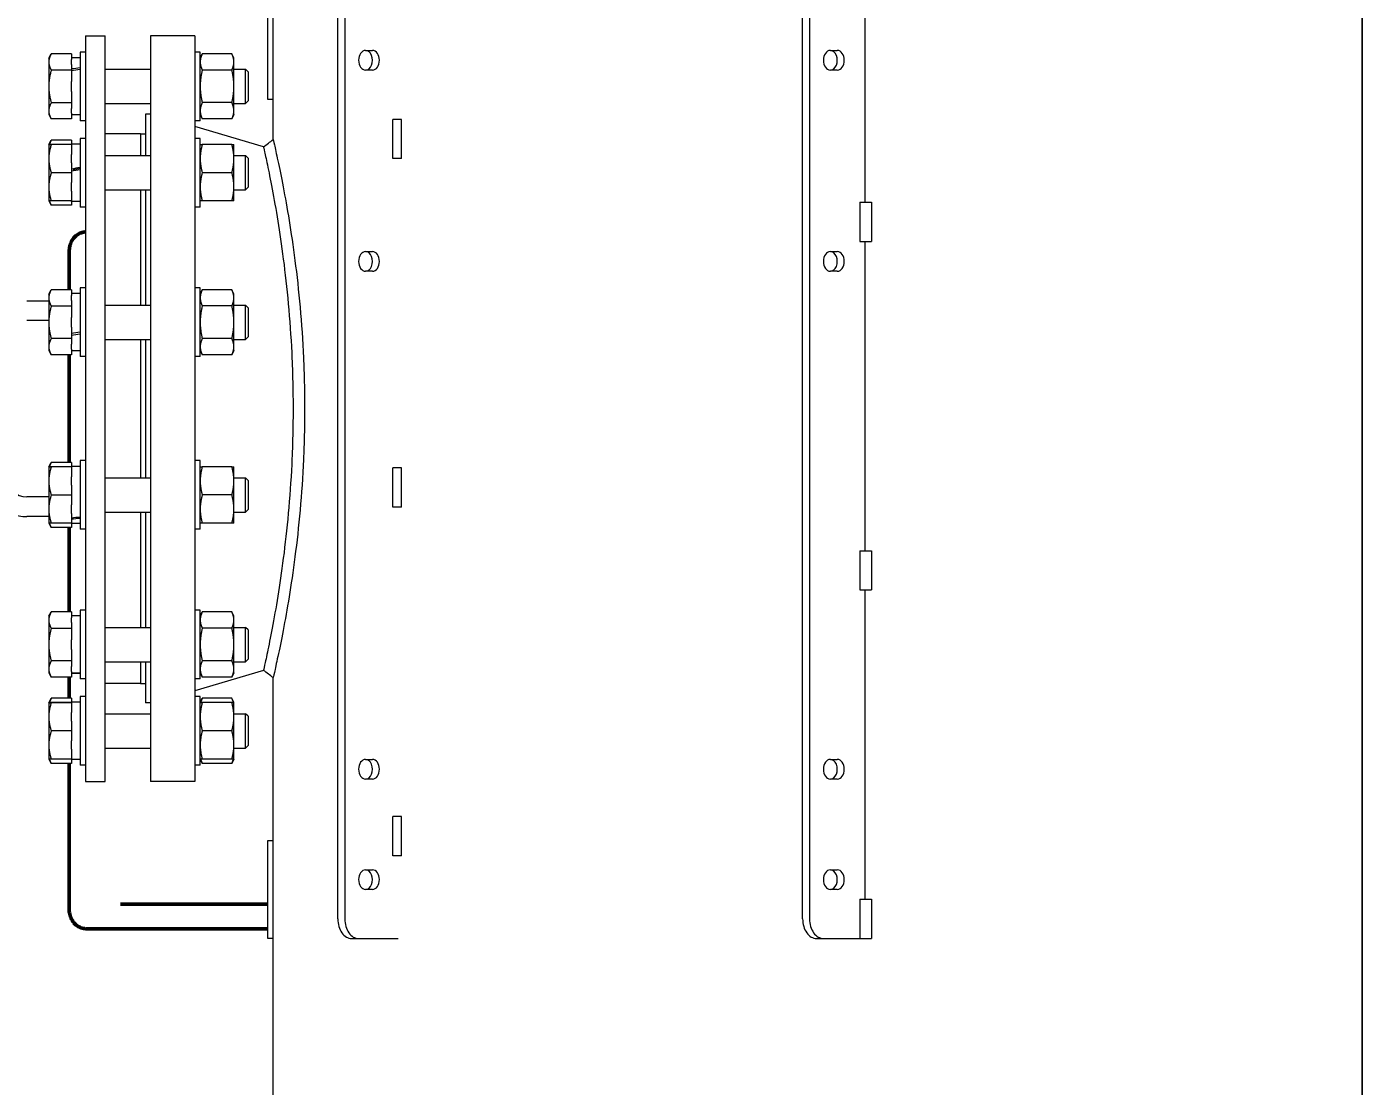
# Model space of a CAD drawing. Header units: inches. Extents: x 20 to 536, y 8 to 344.
# Drawn here: x 390.9 to 424.93, y 96.48 to 123.47 of the extents above; entities that cross this region are included whole.
import ezdxf

# ---------------------------------------------------------------- set-up
doc = ezdxf.new("R2010")
doc.units = ezdxf.units.IN
doc.header["$LTSCALE"] = 16
doc.header["$MEASUREMENT"] = 0
doc.layers.add('Dimension (ANSI)', color=7, linetype='Continuous', lineweight=25)
doc.layers.add('Visible (ANSI)', color=7, linetype='Continuous', lineweight=50)
doc.styles.add('Standard D-E', font='arial.ttf')
doc.dimstyles.new('in [mm] D-E NeptuneBenson', dxfattribs={"dimscale": 16, "dimtxt": 0.15, "dimasz": 0.098425, "dimexe": 0.125, "dimexo": 0.063, "dimgap": 0.031496, "dimtad": 0, "dimtih": 1, "dimtoh": 1, "dimdec": 4, "dimrnd": 1e-08, "dimzin": 3, "dimdsep": 46, "dimlunit": 5, "dimtxsty": 'Standard D-E', "dimcen": 0.09, "dimdle": 0.393701, "dimclrd": 256, "dimclre": 256, "dimclrt": 256, "dimadec": 1, "dimazin": 1, "dimtfac": 1, "dimtofl": 0, "dimtmove": 0, "dimatfit": 3, "dimfxl": 1, "dimfrac": 1, "dimtolj": 1, "dimtzin": 4, "dimlwd": -1, "dimlwe": -1, "dimarcsym": 0})

# ---------------------------------------------------------------- blocks, each defined once
blk = doc.blocks.new('*D27')
at = {"layer": 'Defpoints', "color": 0, "transparency": 16777216}
for p in [(353.817, 160.21), (424.556, 160.21), (399.354, 62.718)]:
    blk.add_point(p, dxfattribs=at)
at = {"layer": 'Dimension (ANSI)', "transparency": 16777216}
for p, q in [((423.548, 160.21), (351.817, 160.21)), ((353.817, 158.636), (353.817, 117.193)), ((353.817, 64.293), (353.817, 99.866)), ((398.346, 62.718), (351.817, 62.718))]:
    blk.add_line(p, q, dxfattribs=at)
for points in [[(353.554, 158.636), (354.079, 158.636), (353.817, 160.21)], [(353.554, 64.293), (354.079, 64.293), (353.817, 62.718)]]:
    blk.add_solid(points, dxfattribs=at)
at = {"layer": 'Dimension (ANSI)', "transparency": 16777216, "char_height": 2.4, "attachment_point": 5, "style": 'Standard D-E'}
for s, insert in [('\\A1; \\fArial|b0|i0;97{\\H1x;\\S1#2;} in', (353.817, 111.464)), ('\\A1;[2461.5 mm]{\\P\\fArial|b0|i0;SHIPPING HEIGHT\\P\\fArial|b0|i0;REF.}', (353.817, 102.8))]:
    blk.add_mtext(s, dxfattribs=dict(at, insert=insert))

msp = doc.modelspace()

# ---------------------------------------------------------------- linework, layer by layer
at = {"layer": 'Visible (ANSI)', "linetype": 'Continuous', "lineweight": 18}
for p, q in [((397.179301, 120.597261), (397.179301, 141.993472)), ((424.931322, 141.993472), (424.931322, 73.743472)), ((424.931327, 73.743472), (424.931327, 141.993472)), ((398.826168, 100.743472), (398.826168, 129.493472)), ((399.002944, 129.493472), (399.002944, 100.743472)), ((410.670206, 100.743472), (410.670206, 129.493472)), ((410.846983, 129.493472), (410.846983, 100.743472)), ((412.261196, 119.003472), (412.261196, 126.883472)), ((397.043853, 121.618472), (397.043853, 124.118472)), ((392.399301, 123.243472), (392.399301, 104.243472)), ((392.399301, 123.243472), (392.899301, 123.243472)), ((392.899301, 104.243472), (392.899301, 123.243472)), ((394.054301, 123.243472), (394.054301, 104.243472)), ((395.179301, 123.243472), (394.054301, 123.243472)), ((395.179301, 123.243472), (395.179301, 104.243472)), ((399.533274, 122.868472), (399.710051, 122.868472)), ((411.377313, 122.868472), (411.55409, 122.868472)), ((391.461551, 122.672592), (391.524867, 122.782258)), ((391.461551, 122.672592), (391.461551, 122.575146)), ((391.461551, 122.575146), (391.461551, 121.951545)), ((392.039676, 122.783779), (391.525747, 122.783779)), ((392.039676, 122.783779), (392.039676, 122.637878)), ((392.258676, 122.683342), (392.039676, 122.683342)), ((392.039676, 122.512413), (392.039676, 122.637878)), ((392.258676, 122.828842), (392.258676, 121.078842)), ((392.399301, 122.828842), (392.258676, 122.828842)), ((395.319926, 122.828842), (395.179301, 122.828842)), ((395.319926, 121.078842), (395.319926, 122.828842)), ((395.319926, 122.672842), (395.371793, 122.784072)), ((396.127058, 122.784072), (395.371793, 122.784072)), ((396.178926, 122.672842), (396.127058, 122.784072)), ((396.178926, 122.576514), (396.178926, 122.672842)), ((396.178926, 121.953842), (396.178926, 122.576514)), ((392.039676, 122.366513), (391.525747, 122.366513)), ((392.039676, 122.512413), (392.039676, 122.366513)), ((392.039676, 122.366513), (392.039676, 122.076318)), ((392.899301, 122.391342), (394.054301, 122.391342)), ((396.127058, 122.368957), (395.371793, 122.368957)), ((396.178926, 122.391342), (396.473522, 122.391342)), ((396.473522, 121.516342), (396.473522, 122.391342)), ((396.539676, 122.325192), (396.473522, 122.391342)), ((396.539676, 122.325192), (396.539676, 121.582492)), ((399.710051, 122.368472), (399.533274, 122.368472)), ((411.55409, 122.368472), (411.377313, 122.368472)), ((391.461551, 121.951545), (391.461551, 121.330241)), ((392.039676, 121.826771), (392.039676, 122.076318)), ((396.178926, 121.33117), (396.178926, 121.953842)), ((392.039676, 121.536576), (391.525747, 121.536576)), ((392.039676, 121.826771), (392.039676, 121.536576)), ((392.039676, 121.536576), (392.039676, 121.392282)), ((392.899301, 121.516342), (394.054301, 121.516342)), ((396.127058, 121.538727), (395.371793, 121.538727)), ((396.178926, 121.516342), (396.473522, 121.516342)), ((396.539676, 121.582492), (396.473522, 121.516342)), ((397.171994, 121.618472), (397.043853, 121.618472)), ((397.171994, 121.618472), (397.179301, 121.618472)), ((391.461551, 121.330241), (391.461551, 121.235092)), ((391.461551, 121.235092), (391.524867, 121.125426)), ((392.039676, 121.268199), (392.039676, 121.392282)), ((392.039676, 121.268199), (392.039676, 121.123905)), ((392.258676, 121.224342), (392.039676, 121.224342)), ((393.929301, 121.243472), (393.929301, 120.19138)), ((394.054301, 121.243472), (393.929301, 121.243472)), ((395.319926, 121.234842), (395.371793, 121.123612)), ((396.178926, 121.234842), (396.127058, 121.123612)), ((396.178926, 121.234842), (396.178926, 121.33117)), ((392.039676, 121.123905), (391.525747, 121.123905)), ((392.399301, 121.078842), (392.258676, 121.078842)), ((395.319926, 121.078842), (395.179301, 121.078842)), ((396.93341, 120.413618), (395.179301, 120.933472)), ((396.127058, 121.123612), (395.371793, 121.123612)), ((400.448936, 121.113472), (400.228618, 121.113472)), ((400.228618, 120.113472), (400.228618, 121.113472)), ((400.448936, 120.113472), (400.448936, 121.113472)), ((391.461553, 120.472634), (391.524867, 120.582297)), ((392.039676, 120.583817), (391.525747, 120.583817)), ((392.039676, 120.473953), (391.525747, 120.473953)), ((392.039676, 120.583817), (392.039676, 120.48338)), ((392.039676, 120.472228), (392.039676, 120.48338)), ((392.258676, 120.48338), (392.039676, 120.48338)), ((392.258676, 120.62888), (392.258676, 118.87888)), ((392.399301, 120.62888), (392.258676, 120.62888)), ((393.799301, 120.743472), (392.899301, 120.743472)), ((393.799301, 120.743472), (393.799301, 120.19138)), ((393.799301, 120.743472), (393.799301, 120.19138)), ((393.799301, 120.743472), (393.929301, 120.743472)), ((395.319926, 120.62888), (395.179301, 120.62888)), ((395.319926, 118.87888), (395.319926, 120.62888)), ((391.461551, 120.47263), (391.461553, 120.472634)), ((391.461551, 120.47263), (391.461551, 120.472626)), ((391.461551, 120.472626), (391.461551, 120.111264)), ((392.039676, 120.4713), (391.525747, 120.4713)), ((392.039676, 120.472228), (392.039676, 120.4713)), ((392.039676, 120.4713), (392.039676, 120.21952)), ((392.039676, 120.003007), (392.039676, 120.21952)), ((392.899301, 120.19138), (394.054301, 120.19138)), ((396.127058, 120.47288), (395.371793, 120.47288)), ((396.178926, 120.11338), (396.178926, 120.47288)), ((396.178926, 120.19138), (396.473522, 120.19138)), ((396.473522, 119.31638), (396.473522, 120.19138)), ((396.539676, 120.12523), (396.473522, 120.19138)), ((391.461551, 120.111264), (391.461551, 119.392517)), ((392.039676, 120.003007), (392.039676, 119.751227)), ((396.178926, 119.39438), (396.178926, 120.11338)), ((396.539676, 120.12523), (396.539676, 119.38253)), ((400.448936, 120.113472), (400.228618, 120.113472)), ((392.039676, 119.751227), (391.525747, 119.751227)), ((392.039676, 119.751227), (392.039676, 119.500375)), ((392.039676, 119.284659), (392.039676, 119.500375)), ((396.127058, 119.75388), (395.371793, 119.75388)), ((391.461551, 119.392517), (391.461551, 119.03513)), ((392.039676, 119.284659), (392.039676, 119.033807)), ((392.899301, 119.31638), (394.054301, 119.31638)), ((393.799301, 119.31638), (393.799301, 116.380934)), ((393.799301, 119.31638), (393.799301, 116.380934)), ((393.929301, 119.31638), (393.929301, 116.380934)), ((396.178926, 119.03488), (396.178926, 119.39438)), ((396.178926, 119.31638), (396.473522, 119.31638)), ((396.539676, 119.38253), (396.473522, 119.31638)), ((391.461551, 119.03513), (391.461553, 119.035126)), ((391.461553, 119.035126), (391.524867, 118.925464)), ((392.039676, 119.033807), (391.525747, 119.033807)), ((392.039676, 118.923943), (391.525747, 118.923943)), ((392.039676, 119.02438), (392.039676, 119.033807)), ((392.258676, 119.02438), (392.039676, 119.02438)), ((392.039676, 119.02438), (392.039676, 118.923943)), ((392.399301, 118.87888), (392.258676, 118.87888)), ((395.319926, 118.87888), (395.179301, 118.87888)), ((396.127058, 119.03488), (395.371793, 119.03488)), ((412.128614, 119.003472), (412.428303, 119.003472)), ((412.128614, 119.003472), (412.128614, 118.003472)), ((412.428303, 119.003472), (412.428303, 118.003472)), ((412.128614, 118.003472), (412.428303, 118.003472)), ((412.261196, 110.123472), (412.261196, 118.003472)), ((399.533274, 117.743472), (399.710051, 117.743472)), ((411.377313, 117.743472), (411.55409, 117.743472)), ((399.710051, 117.243472), (399.533274, 117.243472)), ((411.55409, 117.243472), (411.377313, 117.243472)), ((391.461551, 116.662184), (391.524867, 116.771851)), ((392.039676, 116.773371), (391.525747, 116.773371)), ((392.039676, 116.773371), (392.039676, 116.627471)), ((392.258676, 116.818434), (392.258676, 115.068434)), ((392.399301, 116.818434), (392.258676, 116.818434)), ((395.319926, 116.818434), (395.179301, 116.818434)), ((395.319926, 115.068434), (395.319926, 116.818434)), ((395.319926, 116.662434), (395.371793, 116.773664)), ((396.127058, 116.773664), (395.371793, 116.773664)), ((396.178926, 116.662434), (396.127058, 116.773664)), ((390.899301, 116.493472), (391.461551, 116.493472)), ((391.461551, 116.662184), (391.461551, 116.564738)), ((391.461551, 116.564738), (391.461551, 115.941137)), ((392.258676, 116.672934), (392.039676, 116.672934)), ((392.039676, 116.502006), (392.039676, 116.627471)), ((392.039676, 116.502006), (392.039676, 116.356105)), ((396.178926, 116.566107), (396.178926, 116.662434)), ((396.178926, 115.943434), (396.178926, 116.566107)), ((392.039676, 116.356105), (391.525747, 116.356105)), ((392.039676, 116.356105), (392.039676, 116.065911)), ((392.039676, 115.816363), (392.039676, 116.065911)), ((392.899301, 116.380934), (394.054301, 116.380934)), ((396.127058, 116.358549), (395.371793, 116.358549)), ((396.178926, 116.380934), (396.473522, 116.380934)), ((396.473522, 115.505934), (396.473522, 116.380934)), ((396.539676, 116.314784), (396.473522, 116.380934)), ((396.539676, 116.314784), (396.539676, 115.572084)), ((390.899301, 115.993472), (391.461551, 115.993472)), ((391.461551, 115.941137), (391.461551, 115.319833)), ((392.039676, 115.816363), (392.039676, 115.526169)), ((396.178926, 115.320762), (396.178926, 115.943434)), ((392.039676, 115.526169), (391.525747, 115.526169)), ((392.039676, 115.526169), (392.039676, 115.381875)), ((392.039676, 115.257791), (392.039676, 115.381875)), ((392.899301, 115.505934), (394.054301, 115.505934)), ((393.799301, 115.505934), (393.799301, 111.981011)), ((393.799301, 115.505934), (393.799301, 111.981011)), ((393.929301, 115.505934), (393.929301, 111.981011)), ((396.127058, 115.528319), (395.371793, 115.528319)), ((396.178926, 115.505934), (396.473522, 115.505934)), ((396.539676, 115.572084), (396.473522, 115.505934)), ((391.461551, 115.319833), (391.461551, 115.224684)), ((391.461551, 115.224684), (391.524867, 115.115018)), ((392.039676, 115.113498), (391.525747, 115.113498)), ((392.039676, 115.257791), (392.039676, 115.113498)), ((392.258676, 115.213934), (392.039676, 115.213934)), ((392.399301, 115.068434), (392.258676, 115.068434)), ((395.319926, 115.068434), (395.179301, 115.068434)), ((395.319926, 115.224434), (395.371793, 115.113205)), ((396.127058, 115.113205), (395.371793, 115.113205)), ((396.178926, 115.224434), (396.127058, 115.113205)), ((396.178926, 115.224434), (396.178926, 115.320762)), ((391.461553, 112.262264), (391.524867, 112.371927)), ((392.039676, 112.373447), (391.525747, 112.373447)), ((392.039676, 112.373447), (392.039676, 112.273011)), ((392.258676, 112.418511), (392.258676, 110.668511)), ((392.399301, 112.418511), (392.258676, 112.418511)), ((395.319926, 112.418511), (395.179301, 112.418511)), ((395.319926, 110.668511), (395.319926, 112.418511)), ((391.461551, 112.262261), (391.461553, 112.262264)), ((391.461551, 112.262261), (391.461551, 112.262257)), ((391.461551, 112.262257), (391.461551, 111.900894)), ((392.039676, 112.263583), (391.525747, 112.263583)), ((392.039676, 112.26093), (391.525747, 112.26093)), ((392.039676, 112.261858), (392.039676, 112.273011)), ((392.258676, 112.273011), (392.039676, 112.273011)), ((392.039676, 112.261858), (392.039676, 112.26093)), ((392.039676, 112.26093), (392.039676, 112.009151)), ((392.039676, 111.792637), (392.039676, 112.009151)), ((392.899301, 111.981011), (394.054301, 111.981011)), ((396.127058, 112.262511), (395.371793, 112.262511)), ((396.178926, 111.903011), (396.178926, 112.262511)), ((396.178926, 111.981011), (396.473522, 111.981011)), ((396.473522, 111.106011), (396.473522, 111.981011)), ((396.539676, 111.914861), (396.473522, 111.981011)), ((400.448936, 112.233472), (400.228618, 112.233472)), ((400.228618, 111.233472), (400.228618, 112.233472)), ((400.448936, 111.233472), (400.448936, 112.233472)), ((391.461551, 111.900894), (391.461551, 111.182148)), ((392.039676, 111.792637), (392.039676, 111.540858)), ((396.178926, 111.184011), (396.178926, 111.903011)), ((396.539676, 111.914861), (396.539676, 111.172161)), ((391.461551, 111.493472), (390.899301, 111.493472)), ((392.039676, 111.540858), (391.525747, 111.540858)), ((392.039676, 111.540858), (392.039676, 111.290006)), ((392.039676, 111.07429), (392.039676, 111.290006)), ((396.127058, 111.543511), (395.371793, 111.543511)), ((391.461551, 110.993472), (390.899301, 110.993472)), ((391.461551, 111.182148), (391.461551, 110.824761)), ((392.039676, 111.07429), (392.039676, 110.823438)), ((392.899301, 111.106011), (394.054301, 111.106011)), ((393.799301, 111.106011), (393.799301, 108.170565)), ((393.799301, 111.106011), (393.799301, 108.170565)), ((393.929301, 111.106011), (393.929301, 108.170565)), ((396.178926, 110.824511), (396.178926, 111.184011)), ((396.178926, 111.106011), (396.473522, 111.106011)), ((396.539676, 111.172161), (396.473522, 111.106011)), ((400.448936, 111.233472), (400.228618, 111.233472)), ((391.461551, 110.824761), (391.461553, 110.824757)), ((391.461553, 110.824757), (391.524867, 110.715094)), ((392.039676, 110.823438), (391.525747, 110.823438)), ((392.039676, 110.713574), (391.525747, 110.713574)), ((392.039676, 110.814011), (392.039676, 110.823438)), ((392.258676, 110.814011), (392.039676, 110.814011)), ((392.039676, 110.814011), (392.039676, 110.713574)), ((392.399301, 110.668511), (392.258676, 110.668511)), ((395.319926, 110.668511), (395.179301, 110.668511)), ((396.127058, 110.824511), (395.371793, 110.824511)), ((412.128614, 110.123472), (412.428303, 110.123472)), ((412.128614, 110.123472), (412.128614, 109.123472)), ((412.428303, 110.123472), (412.428303, 109.123472)), ((412.128614, 109.123472), (412.428303, 109.123472)), ((412.261196, 101.243472), (412.261196, 109.123472)), ((392.039676, 108.563002), (391.525747, 108.563002)), ((392.039676, 108.563002), (392.039676, 108.417101)), ((392.258676, 108.608065), (392.258676, 106.858065)), ((392.399301, 108.608065), (392.258676, 108.608065)), ((395.319926, 108.608065), (395.179301, 108.608065)), ((395.319926, 106.858065), (395.319926, 108.608065)), ((395.319926, 108.452065), (395.371793, 108.563294)), ((396.127058, 108.563294), (395.371793, 108.563294)), ((396.178926, 108.452065), (396.127058, 108.563294)), ((391.461551, 108.451815), (391.524867, 108.561481)), ((391.461551, 108.451815), (391.461551, 108.354369)), ((391.461551, 108.354369), (391.461551, 107.730767)), ((392.258676, 108.462565), (392.039676, 108.462565)), ((392.039676, 108.291636), (392.039676, 108.417101)), ((392.039676, 108.291636), (392.039676, 108.145736)), ((396.178926, 108.355737), (396.178926, 108.452065)), ((396.178926, 107.733065), (396.178926, 108.355737)), ((392.039676, 108.145736), (391.525747, 108.145736)), ((392.039676, 108.145736), (392.039676, 107.855541)), ((392.899301, 108.170565), (394.054301, 108.170565)), ((396.127058, 108.14818), (395.371793, 108.14818)), ((396.178926, 108.170565), (396.473522, 108.170565)), ((396.473522, 107.295565), (396.473522, 108.170565)), ((396.539676, 108.104415), (396.473522, 108.170565)), ((396.539676, 108.104415), (396.539676, 107.361715)), ((391.461551, 107.730767), (391.461551, 107.109464)), ((392.039676, 107.605993), (392.039676, 107.855541)), ((392.039676, 107.605993), (392.039676, 107.315799)), ((396.178926, 107.110393), (396.178926, 107.733065)), ((392.039676, 107.315799), (391.525747, 107.315799)), ((392.039676, 107.315799), (392.039676, 107.171505)), ((392.899301, 107.295565), (394.054301, 107.295565)), ((393.799301, 107.295565), (393.799301, 106.743472)), ((393.799301, 107.295565), (393.799301, 106.743472)), ((393.929301, 107.295565), (393.929301, 106.243472)), ((396.127058, 107.31795), (395.371793, 107.31795)), ((396.178926, 107.295565), (396.473522, 107.295565)), ((396.539676, 107.361715), (396.473522, 107.295565)), ((391.461551, 107.109464), (391.461551, 107.014315)), ((391.461551, 107.014315), (391.524867, 106.904648)), ((392.039676, 106.903128), (391.525747, 106.903128)), ((392.039676, 107.047422), (392.039676, 107.171505)), ((392.039676, 107.047422), (392.039676, 106.903128)), ((392.258676, 107.003565), (392.039676, 107.003565)), ((396.93341, 107.073327), (395.179301, 106.553472)), ((395.319926, 107.014065), (395.371793, 106.902835)), ((396.127058, 106.902835), (395.371793, 106.902835)), ((396.178926, 107.014065), (396.127058, 106.902835)), ((396.178926, 107.014065), (396.178926, 107.110393)), ((397.179301, 94.743472), (397.179301, 106.889684)), ((392.399301, 106.858065), (392.258676, 106.858065)), ((393.799301, 106.743472), (392.899301, 106.743472)), ((393.799301, 106.743472), (393.929301, 106.743472)), ((395.319926, 106.858065), (395.179301, 106.858065)), ((391.461551, 106.251853), (391.461553, 106.251857)), ((391.461551, 106.251853), (391.461551, 106.251849)), ((391.461551, 106.251849), (391.461551, 105.890486)), ((391.461553, 106.251857), (391.524867, 106.361519)), ((392.039676, 106.36304), (391.525747, 106.36304)), ((392.039676, 106.253176), (391.525747, 106.253176)), ((392.039676, 106.250523), (391.525747, 106.250523)), ((392.039676, 106.36304), (392.039676, 106.262603)), ((392.039676, 106.25145), (392.039676, 106.262603)), ((392.258676, 106.262603), (392.039676, 106.262603)), ((392.039676, 106.25145), (392.039676, 106.250523)), ((392.039676, 106.250523), (392.039676, 105.998743)), ((392.258676, 106.408103), (392.258676, 104.658103)), ((392.399301, 106.408103), (392.258676, 106.408103)), ((394.054301, 106.243472), (393.929301, 106.243472)), ((395.319926, 106.408103), (395.179301, 106.408103)), ((395.319926, 104.658103), (395.319926, 106.408103)), ((395.319926, 106.252103), (395.371793, 106.363333)), ((396.127058, 106.363333), (395.371793, 106.363333)), ((396.127058, 106.252103), (395.371793, 106.252103)), ((396.178926, 106.252103), (396.127058, 106.363333)), ((396.178926, 105.892603), (396.178926, 106.252103)), ((391.461551, 105.890486), (391.461551, 105.17174)), ((392.039676, 105.78223), (392.039676, 105.998743)), ((392.899301, 105.970603), (394.054301, 105.970603)), ((396.178926, 105.970603), (396.473522, 105.970603)), ((396.178926, 105.173603), (396.178926, 105.892603)), ((396.473522, 105.095603), (396.473522, 105.970603)), ((396.539676, 105.904453), (396.473522, 105.970603)), ((396.539676, 105.904453), (396.539676, 105.161753)), ((392.039676, 105.53045), (391.525747, 105.53045)), ((392.039676, 105.78223), (392.039676, 105.53045)), ((392.039676, 105.53045), (392.039676, 105.279598)), ((396.127058, 105.533103), (395.371793, 105.533103)), ((391.461551, 105.17174), (391.461551, 104.814353)), ((392.039676, 105.063882), (392.039676, 105.279598)), ((396.178926, 104.814103), (396.178926, 105.173603)), ((396.539676, 105.161753), (396.473522, 105.095603)), ((392.039676, 105.063882), (392.039676, 104.81303)), ((392.899301, 105.095603), (394.054301, 105.095603)), ((396.178926, 105.095603), (396.473522, 105.095603)), ((391.461551, 104.814353), (391.461553, 104.814349)), ((391.461553, 104.814349), (391.524867, 104.704686)), ((392.039676, 104.81303), (391.525747, 104.81303)), ((392.039676, 104.703166), (391.525747, 104.703166)), ((392.039676, 104.803603), (392.039676, 104.81303)), ((392.258676, 104.803603), (392.039676, 104.803603)), ((392.039676, 104.803603), (392.039676, 104.703166)), ((392.399301, 104.658103), (392.258676, 104.658103)), ((395.319926, 104.658103), (395.179301, 104.658103)), ((395.319926, 104.814103), (395.371793, 104.702873)), ((396.127058, 104.814103), (395.371793, 104.814103)), ((396.127058, 104.702873), (395.371793, 104.702873)), ((396.178926, 104.814103), (396.127058, 104.702873)), ((399.533274, 104.805972), (399.710051, 104.805972)), ((411.377313, 104.805972), (411.55409, 104.805972)), ((392.399301, 104.243472), (392.899301, 104.243472)), ((395.179301, 104.243472), (394.054301, 104.243472)), ((399.710051, 104.305972), (399.533274, 104.305972)), ((411.55409, 104.305972), (411.377313, 104.305972)), ((400.448936, 103.353472), (400.228618, 103.353472)), ((400.228618, 102.353472), (400.228618, 103.353472)), ((400.448936, 102.353472), (400.448936, 103.353472)), ((397.043853, 102.743472), (397.171994, 102.743472)), ((397.043853, 100.243472), (397.043853, 102.743472)), ((397.179301, 102.743472), (397.171994, 102.743472)), ((400.448936, 102.353472), (400.228618, 102.353472)), ((399.533274, 101.993472), (399.710051, 101.993472)), ((411.377313, 101.993472), (411.55409, 101.993472)), ((399.710051, 101.493472), (399.533274, 101.493472)), ((411.55409, 101.493472), (411.377313, 101.493472)), ((412.128614, 101.243472), (412.428303, 101.243472)), ((412.128614, 101.243472), (412.128614, 100.243472)), ((412.428303, 101.243472), (412.428303, 100.243472)), ((397.171994, 100.243472), (397.043853, 100.243472)), ((397.171994, 100.243472), (397.179301, 100.243472)), ((399.179721, 100.243472), (399.356498, 100.243472)), ((399.356498, 100.243472), (400.361201, 100.243472)), ((411.02376, 100.243472), (411.200536, 100.243472)), ((411.200536, 100.243472), (412.128614, 100.243472)), ((412.128614, 100.243472), (412.428303, 100.243472))]:
    msp.add_line(p, q, dxfattribs=at)
at = {"layer": 'Visible (ANSI)'}
for p, q in [((391.981587, 117.743472), (391.981587, 116.773371)), ((391.981587, 115.113498), (391.981587, 112.373447)), ((391.981587, 110.713574), (391.981587, 108.563002)), ((391.981587, 106.903128), (391.981587, 106.36304)), ((391.981587, 104.703166), (391.981587, 100.993472)), ((393.292247, 101.118472), (397.043853, 101.118472)), ((392.408364, 100.493472), (392.585141, 100.493472)), ((392.585141, 100.493472), (397.043853, 100.493472))]:
    msp.add_line(p, q, dxfattribs=at)
at = {"layer": 'Visible (ANSI)', "linetype": 'Continuous', "lineweight": 18}
for radius in [1, 0.5]:
    msp.add_arc((390.899301, 111.993472), radius, 180, 270, dxfattribs=at)
for centre, major_axis, ratio, start_param, end_param in [((399.533274, 122.618472), (0, -0.25), 0.707106781, 3.141592654, 6.283185307), ((399.533274, 122.618472), (0, -0.25), 0.707106781, 0, 3.141592654), ((399.710051, 122.618472), (0, 0.25), 0.707106781, 3.141592654, 6.283185307), ((411.377313, 122.618472), (0, -0.25), 0.707106781, 3.141592654, 6.283185307), ((411.377313, 122.618472), (0, -0.25), 0.707106781, 0, 3.141592654), ((411.55409, 122.618472), (0, 0.25), 0.707106781, 3.141592654, 6.283185307), ((391.884424, 121.953842), (-4.136766, -0.602174), 0.099539582, 4.607316484, 4.660365851), ((392.194927, 121.953842), (-4.136766, -0.602174), 0.099539582, 4.682491109, 4.735434882), ((391.884424, 119.75388), (-4.137185, -0.726681), 0.015487291, 4.619084821, 4.672134188), ((392.194927, 119.75388), (-4.137185, -0.726681), 0.015487291, 4.694259446, 4.747203219), ((391.884424, 119.75388), (2.489684, 0.437303), 0.015487291, 1.417183811, 1.486884882), ((399.533274, 117.493472), (0, -0.25), 0.707106781, 3.141592654, 6.283185307), ((399.533274, 117.493472), (0, -0.25), 0.707106781, 0, 3.141592654), ((399.710051, 117.493472), (0, 0.25), 0.707106781, 3.141592654, 6.283185307), ((411.377313, 117.493472), (0, -0.25), 0.707106781, 3.141592654, 6.283185307), ((411.377313, 117.493472), (0, -0.25), 0.707106781, 0, 3.141592654), ((411.55409, 117.493472), (0, 0.25), 0.707106781, 3.141592654, 6.283185307), ((391.884424, 115.943434), (-4.136922, -0.665703), 0.072117808, 1.596726352, 1.649775719), ((392.194927, 115.943434), (-4.136922, -0.665703), 0.072117808, 1.521657322, 1.574601095), ((391.884424, 111.543511), (-4.136747, -0.429226), 0.142590361, 1.593536841, 1.646586208), ((392.194927, 111.543511), (-4.136747, -0.429226), 0.142590361, 1.51846781, 1.571411584), ((391.884424, 107.733065), (-4.137183, -0.068151), 0.175556574, 1.605438941, 1.658488308), ((392.194927, 107.733065), (-4.137183, -0.068151), 0.175556574, 1.53036991, 1.583313683), ((399.533274, 104.555972), (0, -0.25), 0.707106781, 3.141592654, 6.283185307), ((399.533274, 104.555972), (0, -0.25), 0.707106781, 0, 3.141592654), ((399.710051, 104.555972), (0, 0.25), 0.707106781, 3.141592654, 6.283185307), ((411.377313, 104.555972), (0, -0.25), 0.707106781, 3.141592654, 6.283185307), ((411.377313, 104.555972), (0, -0.25), 0.707106781, 0, 3.141592654), ((411.55409, 104.555972), (0, 0.25), 0.707106781, 3.141592654, 6.283185307), ((399.533274, 101.743472), (0, -0.25), 0.707106781, 3.141592654, 6.283185307), ((399.533274, 101.743472), (0, -0.25), 0.707106781, 0, 3.141592654), ((399.710051, 101.743472), (0, 0.25), 0.707106781, 3.141592654, 6.283185307), ((411.377313, 101.743472), (0, -0.25), 0.707106781, 3.141592654, 6.283185307), ((411.377313, 101.743472), (0, -0.25), 0.707106781, 0, 3.141592654), ((411.55409, 101.743472), (0, 0.25), 0.707106781, 3.141592654, 6.283185307), ((399.179721, 100.743472), (0, -0.5), 0.707106781, 4.71238898, 6.283185307), ((399.356498, 100.743472), (0, -0.5), 0.707106781, 4.71238898, 6.283185307), ((411.02376, 100.743472), (0, -0.5), 0.707106781, 4.71238898, 6.283185307), ((411.200536, 100.743472), (0, -0.5), 0.707106781, 4.71238898, 6.283185307)]:
    msp.add_ellipse(centre, major_axis=major_axis, ratio=ratio, start_param=start_param, end_param=end_param, dxfattribs=at)
for points, weights in [([(391.525747, 122.783779), (391.461551, 122.671973), (391.461551, 122.575146)], [1.01001874936, 1.04314139574, 1]), ([(391.461551, 122.575146), (391.461551, 122.478319), (391.525747, 122.366513)], [1, 1.04314139574, 1.01001874936]), ([(391.524867, 122.782258), (391.525305, 122.783018), (391.525747, 122.783779)], [1.01045681717, 1.01023947663, 1.01001874936]), ([(395.371793, 122.784072), (395.319926, 122.672842), (395.319926, 122.576514)], [1, 1.0379548493, 1]), ([(395.319926, 122.576514), (395.319926, 122.480187), (395.371793, 122.368957)], [1, 1.0379548493, 1]), ([(396.178926, 122.576514), (396.178926, 122.672842), (396.127058, 122.784072)], [1, 1.0379548493, 1]), ([(396.127058, 122.368957), (396.178926, 122.480187), (396.178926, 122.576514)], [1, 1.0379548493, 1]), ([(391.525747, 122.366513), (391.461551, 122.144132), (391.461551, 121.951545)], [1.01001874936, 1.04314139574, 1]), ([(395.371793, 122.368957), (395.319926, 122.146497), (395.319926, 121.953842)], [1, 1.0379548493, 1]), ([(396.178926, 121.953842), (396.178926, 122.146497), (396.127058, 122.368957)], [1, 1.0379548493, 1]), ([(391.461551, 121.951545), (391.461551, 121.758957), (391.525747, 121.536576)], [1, 1.04314139574, 1.01001874936]), ([(395.319926, 121.953842), (395.319926, 121.761187), (395.371793, 121.538727)], [1, 1.0379548493, 1]), ([(396.127058, 121.538727), (396.178926, 121.761187), (396.178926, 121.953842)], [1, 1.0379548493, 1]), ([(391.525747, 121.536576), (391.461551, 121.426001), (391.461551, 121.330241)], [1.01001874936, 1.04314139574, 1]), ([(395.371793, 121.538727), (395.319926, 121.427497), (395.319926, 121.33117)], [1, 1.0379548493, 1]), ([(396.178926, 121.33117), (396.178926, 121.427497), (396.127058, 121.538727)], [1, 1.0379548493, 1]), ([(391.461551, 121.330241), (391.461551, 121.23448), (391.525747, 121.123905)], [1, 1.04314139574, 1.01001874936]), ([(395.319926, 121.33117), (395.319926, 121.234842), (395.371793, 121.123612)], [1, 1.0379548493, 1]), ([(396.127058, 121.123612), (396.178926, 121.234842), (396.178926, 121.33117)], [1, 1.0379548493, 1]), ([(391.525747, 120.473953), (391.461551, 120.473242), (391.461551, 120.472626)], [1.01001874936, 1.04314139574, 1]), ([(391.525747, 120.583817), (391.492287, 120.525542), (391.47656, 120.47325)], [1.01001874936, 1.0270157383, 1.02393041351]), ([(391.524867, 120.582297), (391.525305, 120.583056), (391.525747, 120.583817)], [1.01045681717, 1.01023947663, 1.01001874936]), ([(391.461551, 120.472626), (391.461551, 120.472011), (391.525747, 120.4713)], [1, 1.04314139574, 1.01001874936]), ([(391.525747, 120.4713), (391.461551, 120.278357), (391.461551, 120.111264)], [1.01001874936, 1.04314139574, 1]), ([(395.319926, 120.47288), (395.319926, 120.47288), (395.371793, 120.47288)], [1, 1.0379548493, 1]), ([(395.371793, 120.47288), (395.319926, 120.280225), (395.319926, 120.11338)], [1, 1.0379548493, 1]), ([(396.178926, 120.11338), (396.178926, 120.280225), (396.127058, 120.47288)], [1, 1.0379548493, 1]), ([(396.127058, 120.47288), (396.178926, 120.47288), (396.178926, 120.47288)], [1, 1.0379548493, 1]), ([(391.461551, 120.111264), (391.461551, 119.94417), (391.525747, 119.751227)], [1, 1.04314139574, 1.01001874936]), ([(395.319926, 120.11338), (395.319926, 119.946536), (395.371793, 119.75388)], [1, 1.0379548493, 1]), ([(396.127058, 119.75388), (396.178926, 119.946536), (396.178926, 120.11338)], [1, 1.0379548493, 1]), ([(391.525747, 119.751227), (391.461551, 119.558995), (391.461551, 119.392517)], [1.01001874936, 1.04314139574, 1]), ([(395.371793, 119.75388), (395.319926, 119.561225), (395.319926, 119.39438)], [1, 1.0379548493, 1]), ([(396.178926, 119.39438), (396.178926, 119.561225), (396.127058, 119.75388)], [1, 1.0379548493, 1]), ([(391.461551, 119.392517), (391.461551, 119.226039), (391.525747, 119.033807)], [1, 1.04314139574, 1.01001874936]), ([(395.319926, 119.39438), (395.319926, 119.227536), (395.371793, 119.03488)], [1, 1.0379548493, 1]), ([(396.127058, 119.03488), (396.178926, 119.227536), (396.178926, 119.39438)], [1, 1.0379548493, 1]), ([(391.525747, 119.033807), (391.461906, 119.034514), (391.461553, 119.035126)], [1.01001874936, 1.04295195648, 1.00049098489]), ([(391.476189, 119.034518), (391.491898, 118.982246), (391.525747, 118.923943)], [1.02385469408, 1.02721658286, 1.01001874936]), ([(395.371793, 119.03488), (395.319926, 119.03488), (395.319926, 119.03488)], [1, 1.0379548493, 1]), ([(396.178926, 119.03488), (396.178926, 119.03488), (396.127058, 119.03488)], [1, 1.0379548493, 1]), ([(391.525747, 116.773371), (391.461551, 116.661565), (391.461551, 116.564738)], [1.01001874936, 1.04314139574, 1]), ([(391.524867, 116.771851), (391.525305, 116.77261), (391.525747, 116.773371)], [1.01045681717, 1.01023947663, 1.01001874936]), ([(395.371793, 116.773664), (395.319926, 116.662434), (395.319926, 116.566107)], [1, 1.0379548493, 1]), ([(396.178926, 116.566107), (396.178926, 116.662434), (396.127058, 116.773664)], [1, 1.0379548493, 1]), ([(391.461551, 116.564738), (391.461551, 116.467911), (391.525747, 116.356105)], [1, 1.04314139574, 1.01001874936]), ([(395.319926, 116.566107), (395.319926, 116.469779), (395.371793, 116.358549)], [1, 1.0379548493, 1]), ([(396.127058, 116.358549), (396.178926, 116.469779), (396.178926, 116.566107)], [1, 1.0379548493, 1]), ([(391.525747, 116.356105), (391.461551, 116.133724), (391.461551, 115.941137)], [1.01001874936, 1.04314139574, 1]), ([(395.371793, 116.358549), (395.319926, 116.13609), (395.319926, 115.943434)], [1, 1.0379548493, 1]), ([(396.178926, 115.943434), (396.178926, 116.13609), (396.127058, 116.358549)], [1, 1.0379548493, 1]), ([(391.461551, 115.941137), (391.461551, 115.748549), (391.525747, 115.526169)], [1, 1.04314139574, 1.01001874936]), ([(395.319926, 115.943434), (395.319926, 115.750779), (395.371793, 115.528319)], [1, 1.0379548493, 1]), ([(396.127058, 115.528319), (396.178926, 115.750779), (396.178926, 115.943434)], [1, 1.0379548493, 1]), ([(391.525747, 115.526169), (391.461551, 115.415594), (391.461551, 115.319833)], [1.01001874936, 1.04314139574, 1]), ([(395.371793, 115.528319), (395.319926, 115.41709), (395.319926, 115.320762)], [1, 1.0379548493, 1]), ([(396.178926, 115.320762), (396.178926, 115.41709), (396.127058, 115.528319)], [1, 1.0379548493, 1]), ([(391.461551, 115.319833), (391.461551, 115.224072), (391.525747, 115.113498)], [1, 1.04314139574, 1.01001874936]), ([(395.319926, 115.320762), (395.319926, 115.224434), (395.371793, 115.113205)], [1, 1.0379548493, 1]), ([(396.127058, 115.113205), (396.178926, 115.224434), (396.178926, 115.320762)], [1, 1.0379548493, 1]), ([(391.525747, 112.373447), (391.492287, 112.315173), (391.47656, 112.26288)], [1.01001874936, 1.0270157383, 1.02393041351]), ([(391.524867, 112.371927), (391.525305, 112.372686), (391.525747, 112.373447)], [1.01045681717, 1.01023947663, 1.01001874936]), ([(391.525747, 112.263583), (391.461551, 112.262872), (391.461551, 112.262257)], [1.01001874936, 1.04314139574, 1]), ([(391.461551, 112.262257), (391.461551, 112.261641), (391.525747, 112.26093)], [1, 1.04314139574, 1.01001874936]), ([(391.525747, 112.26093), (391.461551, 112.067988), (391.461551, 111.900894)], [1.01001874936, 1.04314139574, 1]), ([(395.319926, 112.262511), (395.319926, 112.262511), (395.371793, 112.262511)], [1, 1.0379548493, 1]), ([(395.371793, 112.262511), (395.319926, 112.069855), (395.319926, 111.903011)], [1, 1.0379548493, 1]), ([(396.178926, 111.903011), (396.178926, 112.069855), (396.127058, 112.262511)], [1, 1.0379548493, 1]), ([(396.127058, 112.262511), (396.178926, 112.262511), (396.178926, 112.262511)], [1, 1.0379548493, 1]), ([(391.461551, 111.900894), (391.461551, 111.733801), (391.525747, 111.540858)], [1, 1.04314139574, 1.01001874936]), ([(395.319926, 111.903011), (395.319926, 111.736166), (395.371793, 111.543511)], [1, 1.0379548493, 1]), ([(396.127058, 111.543511), (396.178926, 111.736166), (396.178926, 111.903011)], [1, 1.0379548493, 1]), ([(391.525747, 111.540858), (391.461551, 111.348626), (391.461551, 111.182148)], [1.01001874936, 1.04314139574, 1]), ([(395.371793, 111.543511), (395.319926, 111.350855), (395.319926, 111.184011)], [1, 1.0379548493, 1]), ([(396.178926, 111.184011), (396.178926, 111.350855), (396.127058, 111.543511)], [1, 1.0379548493, 1]), ([(391.461551, 111.182148), (391.461551, 111.01567), (391.525747, 110.823438)], [1, 1.04314139574, 1.01001874936]), ([(395.319926, 111.184011), (395.319926, 111.017166), (395.371793, 110.824511)], [1, 1.0379548493, 1]), ([(396.127058, 110.824511), (396.178926, 111.017166), (396.178926, 111.184011)], [1, 1.0379548493, 1]), ([(391.525747, 110.823438), (391.461906, 110.824145), (391.461553, 110.824757)], [1.01001874936, 1.04295195648, 1.00049098489]), ([(391.476189, 110.824149), (391.491898, 110.771876), (391.525747, 110.713574)], [1.02385469408, 1.02721658286, 1.01001874936]), ([(395.371793, 110.824511), (395.319926, 110.824511), (395.319926, 110.824511)], [1, 1.0379548493, 1]), ([(396.178926, 110.824511), (396.178926, 110.824511), (396.127058, 110.824511)], [1, 1.0379548493, 1]), ([(391.525747, 108.563002), (391.461551, 108.451196), (391.461551, 108.354369)], [1.01001874936, 1.04314139574, 1]), ([(391.524867, 108.561481), (391.525305, 108.562241), (391.525747, 108.563002)], [1.01045681717, 1.01023947663, 1.01001874936]), ([(395.371793, 108.563294), (395.319926, 108.452065), (395.319926, 108.355737)], [1, 1.0379548493, 1]), ([(396.178926, 108.355737), (396.178926, 108.452065), (396.127058, 108.563294)], [1, 1.0379548493, 1]), ([(391.461551, 108.354369), (391.461551, 108.257542), (391.525747, 108.145736)], [1, 1.04314139574, 1.01001874936]), ([(395.319926, 108.355737), (395.319926, 108.259409), (395.371793, 108.14818)], [1, 1.0379548493, 1]), ([(396.127058, 108.14818), (396.178926, 108.259409), (396.178926, 108.355737)], [1, 1.0379548493, 1]), ([(391.525747, 108.145736), (391.461551, 107.923355), (391.461551, 107.730767)], [1.01001874936, 1.04314139574, 1]), ([(395.371793, 108.14818), (395.319926, 107.92572), (395.319926, 107.733065)], [1, 1.0379548493, 1]), ([(396.178926, 107.733065), (396.178926, 107.92572), (396.127058, 108.14818)], [1, 1.0379548493, 1]), ([(391.461551, 107.730767), (391.461551, 107.53818), (391.525747, 107.315799)], [1, 1.04314139574, 1.01001874936]), ([(395.319926, 107.733065), (395.319926, 107.540409), (395.371793, 107.31795)], [1, 1.0379548493, 1]), ([(396.127058, 107.31795), (396.178926, 107.540409), (396.178926, 107.733065)], [1, 1.0379548493, 1]), ([(391.525747, 107.315799), (391.461551, 107.205224), (391.461551, 107.109464)], [1.01001874936, 1.04314139574, 1]), ([(395.371793, 107.31795), (395.319926, 107.20672), (395.319926, 107.110393)], [1, 1.0379548493, 1]), ([(396.178926, 107.110393), (396.178926, 107.20672), (396.127058, 107.31795)], [1, 1.0379548493, 1]), ([(391.461551, 107.109464), (391.461551, 107.013703), (391.525747, 106.903128)], [1, 1.04314139574, 1.01001874936]), ([(395.319926, 107.110393), (395.319926, 107.014065), (395.371793, 106.902835)], [1, 1.0379548493, 1]), ([(396.127058, 106.902835), (396.178926, 107.014065), (396.178926, 107.110393)], [1, 1.0379548493, 1]), ([(391.525747, 106.253176), (391.461551, 106.252465), (391.461551, 106.251849)], [1.01001874936, 1.04314139574, 1]), ([(391.461551, 106.251849), (391.461551, 106.251234), (391.525747, 106.250523)], [1, 1.04314139574, 1.01001874936]), ([(391.525747, 106.250523), (391.461551, 106.05758), (391.461551, 105.890486)], [1.01001874936, 1.04314139574, 1]), ([(391.525747, 106.36304), (391.492287, 106.304765), (391.47656, 106.252473)], [1.01001874936, 1.0270157383, 1.02393041351]), ([(391.524867, 106.361519), (391.525305, 106.362279), (391.525747, 106.36304)], [1.01045681717, 1.01023947663, 1.01001874936]), ([(395.319926, 106.252103), (395.319926, 106.252103), (395.371793, 106.252103)], [1, 1.0379548493, 1]), ([(395.371793, 106.252103), (395.319926, 106.059447), (395.319926, 105.892603)], [1, 1.0379548493, 1]), ([(395.371793, 106.363333), (395.344445, 106.304685), (395.331753, 106.252103)], [1, 1.01965956375, 1.01895290532]), ([(396.167098, 106.252103), (396.154406, 106.304685), (396.127058, 106.363333)], [1.01895290532, 1.01965956375, 1]), ([(396.178926, 105.892603), (396.178926, 106.059447), (396.127058, 106.252103)], [1, 1.0379548493, 1]), ([(396.127058, 106.252103), (396.178926, 106.252103), (396.178926, 106.252103)], [1, 1.0379548493, 1]), ([(391.461551, 105.890486), (391.461551, 105.723393), (391.525747, 105.53045)], [1, 1.04314139574, 1.01001874936]), ([(395.319926, 105.892603), (395.319926, 105.725758), (395.371793, 105.533103)], [1, 1.0379548493, 1]), ([(396.127058, 105.533103), (396.178926, 105.725758), (396.178926, 105.892603)], [1, 1.0379548493, 1]), ([(391.525747, 105.53045), (391.461551, 105.338218), (391.461551, 105.17174)], [1.01001874936, 1.04314139574, 1]), ([(395.371793, 105.533103), (395.319926, 105.340447), (395.319926, 105.173603)], [1, 1.0379548493, 1]), ([(396.178926, 105.173603), (396.178926, 105.340447), (396.127058, 105.533103)], [1, 1.0379548493, 1]), ([(391.461551, 105.17174), (391.461551, 105.005262), (391.525747, 104.81303)], [1, 1.04314139574, 1.01001874936]), ([(395.319926, 105.173603), (395.319926, 105.006758), (395.371793, 104.814103)], [1, 1.0379548493, 1]), ([(396.127058, 104.814103), (396.178926, 105.006758), (396.178926, 105.173603)], [1, 1.0379548493, 1]), ([(391.525747, 104.81303), (391.461906, 104.813737), (391.461553, 104.814349)], [1.01001874936, 1.04295195648, 1.00049098489]), ([(391.476189, 104.813741), (391.491898, 104.761469), (391.525747, 104.703166)], [1.02385469408, 1.02721658286, 1.01001874936]), ([(395.371793, 104.814103), (395.319926, 104.814103), (395.319926, 104.814103)], [1, 1.0379548493, 1]), ([(395.331753, 104.814103), (395.344445, 104.761521), (395.371793, 104.702873)], [1.01895290532, 1.01965956375, 1]), ([(396.178926, 104.814103), (396.178926, 104.814103), (396.127058, 104.814103)], [1, 1.0379548493, 1]), ([(396.127058, 104.702873), (396.154406, 104.761521), (396.167098, 104.814103)], [1, 1.01965956375, 1.01895290532])]:
    msp.add_rational_spline(points, weights, degree=2, dxfattribs=at)
for points in [[(396.93341, 120.413618), (397.01537, 120.474837), (397.097341, 120.536042), (397.179301, 120.597261)], [(397.179301, 106.889684), (397.097341, 106.950903), (397.01537, 107.012108), (396.93341, 107.073327)]]:
    msp.add_open_spline(points, degree=3, dxfattribs=at)
for points, knots in [([(397.179301, 120.597261), (397.179301, 120.597261), (397.189386, 120.55387), (397.230257, 120.372927), (397.261012, 120.235424), (397.337885, 119.874254), (397.383999, 119.650278), (397.482509, 119.135774), (397.534803, 118.845217), (397.634945, 118.232299), (397.686352, 117.889166), (397.782588, 117.145024), (397.827324, 116.74403), (397.901559, 115.909589), (397.931044, 115.475512), (397.956182, 114.914206), (397.960992, 114.788579), (397.964978, 114.663199)], [25.883271244, 25.883271244, 25.883271244, 25.883271244, 29.132066122, 29.132066122, 32.380860999, 32.380860999, 35.629655877, 35.629655877, 38.878450754, 38.878450754, 42.100473688, 42.100473688, 45.322496621, 45.322496621, 48.544519555, 48.544519555, 49.472261833, 49.472261833, 49.472261833, 49.472261833]), ([(396.93341, 120.413618), (396.93341, 120.413618), (396.942881, 120.371477), (396.981281, 120.195665), (397.01018, 120.06204), (397.082429, 119.710948), (397.125775, 119.493183), (397.21838, 118.992819), (397.267545, 118.710193), (397.361715, 118.113781), (397.410064, 117.779784), (397.500572, 117.055375), (397.542642, 116.664975), (397.612448, 115.852546), (397.64017, 115.429903), (397.6639, 114.881165), (397.668471, 114.756621), (397.672277, 114.632346)], [25.197704904, 25.197704904, 25.197704904, 25.197704904, 28.359979208, 28.359979208, 31.522253512, 31.522253512, 34.684527817, 34.684527817, 37.846802121, 37.846802121, 40.983954042, 40.983954042, 44.121105964, 44.121105964, 47.258257886, 47.258257886, 48.177922083, 48.177922083, 48.177922083, 48.177922083]), ([(397.672277, 114.632346), (397.68135, 114.332659), (397.685822, 114.034481), (397.685822, 113.452464), (397.68135, 113.154286), (397.672277, 112.854599)], [48.177922083, 48.177922083, 48.177922083, 48.177922083, 50.395409807, 50.395409807, 52.612897535, 52.612897535, 52.612897535, 52.612897535]), ([(397.964978, 114.663199), (397.975533, 114.353731), (397.980667, 114.04508), (397.980667, 113.441864), (397.975533, 113.133214), (397.964978, 112.823746)], [-15.144331905, -15.144331905, -15.144331905, -15.144331905, -12.846079301, -12.846079301, -10.547826697, -10.547826697, -10.547826697, -10.547826697]), ([(397.672277, 112.854599), (397.668471, 112.730323), (397.6639, 112.60578), (397.64017, 112.057042), (397.612448, 111.634399), (397.542642, 110.82197), (397.500572, 110.43157), (397.410064, 109.70716), (397.361715, 109.373164), (397.267545, 108.776752), (397.21838, 108.494126), (397.125775, 107.993762), (397.082429, 107.775996), (397.01018, 107.424905), (396.981281, 107.29128), (396.942881, 107.115467), (396.93341, 107.073327), (396.93341, 107.073327)], [52.612897535, 52.612897535, 52.612897535, 52.612897535, 53.532561729, 53.532561729, 56.669713651, 56.669713651, 59.806865572, 59.806865572, 62.944017494, 62.944017494, 66.106291798, 66.106291798, 69.268566102, 69.268566102, 72.430840407, 72.430840407, 75.593114711, 75.593114711, 75.593114711, 75.593114711]), ([(397.964978, 112.823746), (397.960992, 112.698366), (397.956182, 112.572739), (397.931044, 112.011433), (397.901559, 111.577356), (397.827324, 110.742915), (397.782588, 110.34192), (397.686352, 109.597779), (397.634945, 109.254646), (397.534803, 108.641728), (397.482509, 108.351171), (397.383999, 107.836666), (397.337885, 107.612691), (397.261012, 107.251521), (397.230257, 107.114018), (397.189386, 106.933075), (397.179301, 106.889684), (397.179301, 106.889684)], [54.060823144, 54.060823144, 54.060823144, 54.060823144, 54.988565422, 54.988565422, 58.210588356, 58.210588356, 61.43261129, 61.43261129, 64.654634223, 64.654634223, 67.903429101, 67.903429101, 71.152223978, 71.152223978, 74.401018856, 74.401018856, 77.649813729, 77.649813729, 77.649813729, 77.649813729])]:
    msp.add_open_spline(points, degree=3, knots=knots, dxfattribs=at)
at = {"layer": 'Visible (ANSI)'}
for points, knots in [([(392.399301, 118.243363), (392.360176, 118.242417), (392.321357, 118.235205), (392.244317, 118.208715), (392.206982, 118.188071), (392.137148, 118.135359), (392.106086, 118.102152), (392.053099, 118.028029), (392.03205, 117.986626), (392.000869, 117.901233), (391.990736, 117.857184), (391.982913, 117.789712), (391.981587, 117.766592), (391.981587, 117.743472)], [4.729481689, 4.729481689, 4.729481689, 4.729481689, 4.950902898, 4.950902898, 5.202662426, 5.202662426, 5.492347187, 5.492347187, 5.806506452, 5.806506452, 6.120665718, 6.120665718, 6.283185307, 6.283185307, 6.283185307, 6.283185307]), ([(391.981587, 100.993472), (391.981587, 100.94878), (391.986514, 100.904084), (392.006661, 100.816393), (392.021871, 100.773369), (392.064085, 100.6912), (392.091132, 100.651962), (392.159469, 100.581746), (392.201038, 100.550744), (392.289503, 100.510094), (392.33429, 100.497982), (392.389592, 100.493825), (392.398978, 100.493472), (392.408364, 100.493472)], [6.283185307, 6.283185307, 6.283185307, 6.283185307, 6.597344573, 6.597344573, 6.911503838, 6.911503838, 7.225663103, 7.225663103, 7.539822369, 7.539822369, 7.800887058, 7.800887058, 7.853981634, 7.853981634, 7.853981634, 7.853981634])]:
    msp.add_open_spline(points, degree=3, knots=knots, dxfattribs=at)

# ---------------------------------------------------------------- dimensions: what is measured, and where the dimension line sits
at = {"layer": 'Dimension (ANSI)'}
dim = msp.add_linear_dim(base=(353.816572, 160.210476), p1=(399.354444, 62.718472), p2=(424.556325, 160.210476), angle=90, text=' \\fArial|b0|i0;<> in\\X[2461.5 mm]{\\P\\fArial|b0|i0;SHIPPING HEIGHT\\P\\fArial|b0|i0;REF.}', dimstyle='in [mm] D-E NeptuneBenson', override={"dimgap": 0.031496, "dimdec": 4, "dimpost": '', "dimtol": 0, "dimlim": 0, "dimtp": 0, "dimtm": 0, "dimtdec": 2, "dimatfit": 1}, dxfattribs=at)
dim.commit()
dim.dimension.update_dxf_attribs({"geometry": '*D27', "text_midpoint": (353.816572, 108.529804), "dimtype": 160})

doc.saveas('drawing.dxf')
